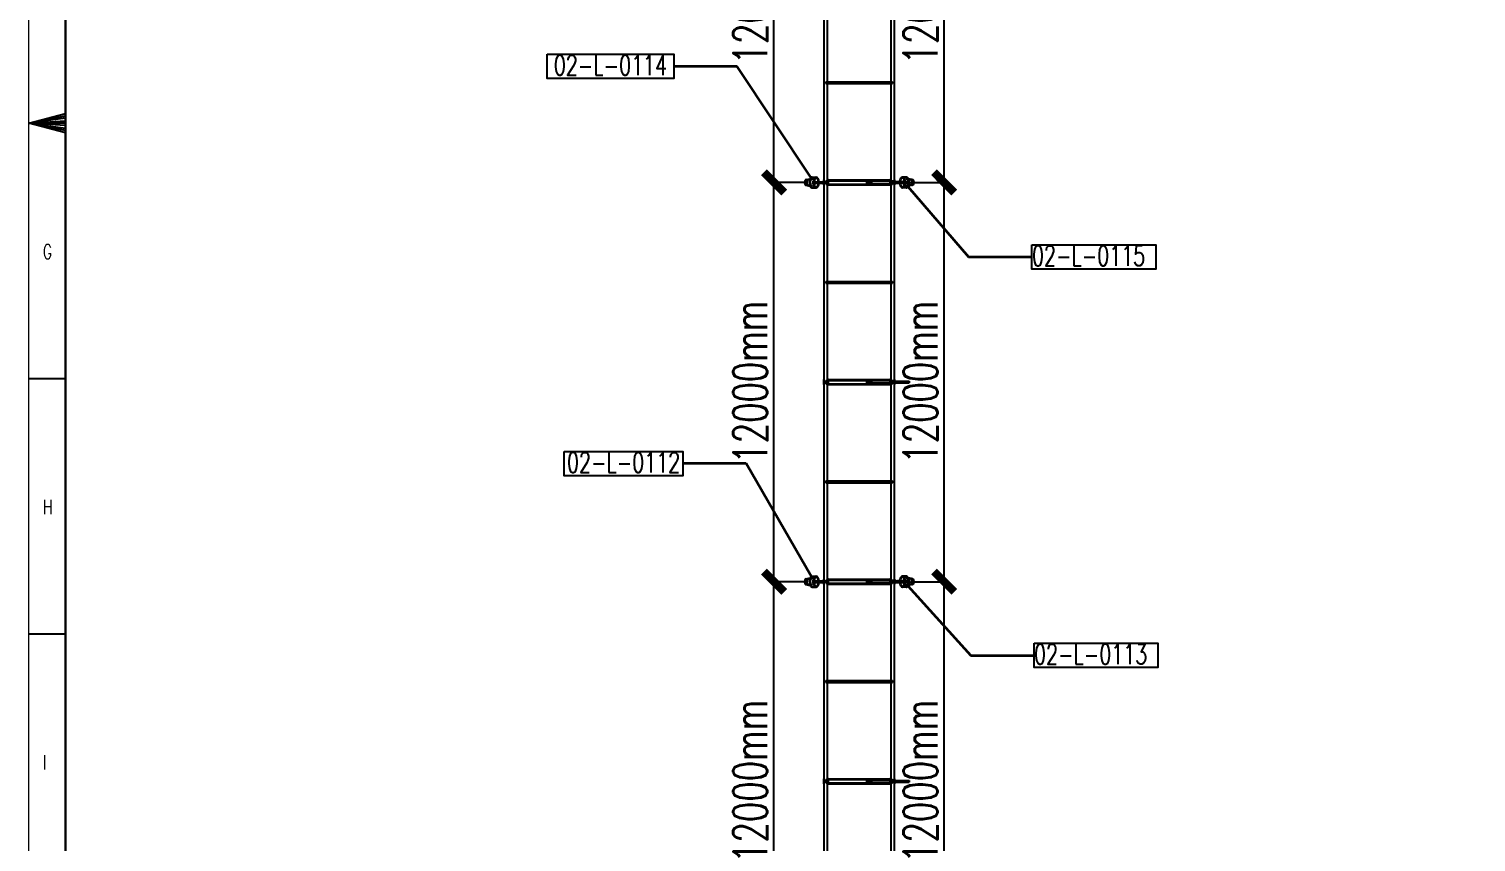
# Model space of a CAD drawing. Header units: inches. Extents: x 295136 to 296247, y 2627183 to 2627409.
# Drawn here: x 295538.9 to 295645.4, y 2627243.3 to 2627303.1 of the extents above; entities that cross this region are included whole.
import ezdxf

# ---------------------------------------------------------------- set-up
doc = ezdxf.new("R2010")
doc.units = ezdxf.units.IN
doc.header["$MEASUREMENT"] = 0
doc.linetypes.add('PIPE RACK LIGHTING-EMBED 2_DWG$0$HIDDEN2', pattern=[0.1875, 0.125, -0.0625])
for name, color, linetype in [('_Auto', 7, 'Continuous'), ('PIPE RACK LIGHTING-EMBED 2_DWG$0$DwgTemplate', 7, 'Continuous'), ('电气-接地设计-接地线', 3, '接地线')]:
    doc.layers.add(name, color=color, linetype=linetype)
doc.styles.add('EESLTYPE', font='TXT.shx')
doc.styles.add('HZTXT', font='txt_qlt.shx', dxfattribs={"width": 0.7, "bigfont": 'hztxt.shx'})
doc.styles.add('TEG BORDER', font='txt_qlt.shx', dxfattribs={"width": 0.7, "bigfont": 'hztxt.shx'})
doc.linetypes.add('接地线', pattern='A,500,["/",EESLTYPE,S=200,R=0,X=0,Y=-100],-200,60,-200', length=960)
doc.dimstyles.new('ANSI_L', dxfattribs={"dimtxt": 0.18, "dimasz": 0.18, "dimexe": 0.18, "dimexo": 0.0625, "dimgap": 0.09, "dimtad": 0, "dimtih": 1, "dimtoh": 1, "dimdec": 4, "dimzin": 0, "dimdsep": 46, "dimtxsty": 'Standard', "dimcen": 0.09, "dimadec": 0, "dimazin": 0, "dimtfac": 1, "dimtdec": 4, "dimtofl": 0, "dimtmove": 0, "dimatfit": 3, "dimfxl": 1, "dimtolj": 1, "dimtzin": 0, "dimarcsym": 0})
doc.dimstyles.new('标注 1：200', dxfattribs={"dimtxt": 3, "dimasz": 1.5, "dimexe": 0.15, "dimexo": 0.1, "dimgap": 0.5, "dimtad": 1, "dimdec": 0, "dimlfac": 408.37162, "dimdsep": 46, "dimtxsty": 'HZTXT', "dimblk": 'ARCHTICK', "dimcen": 0, "dimclrd": 4, "dimclre": 4, "dimclrt": 2, "dimazin": 2, "dimtfac": 1, "dimtdec": 0, "dimtmove": 2, "dimatfit": 3, "dimfxl": 250, "dimtolj": 1, "dimtzin": 0, "dimarcsym": 0})

# ---------------------------------------------------------------- blocks, each defined once
blk = doc.blocks.new('240 BORDER A2')
at = {"linetype": 'Continuous'}
blk.add_line((5, 415), (5, 5), dxfattribs=at)
for p, q in [((5, 210), (0, 210)), ((1.25, 210), (3.75, 210)), ((0, 175), (5, 175)), ((0, 140), (5, 140))]:
    blk.add_line(p, q)
at = {"color": 5, "lineweight": 15}
blk.add_lwpolyline([(0, 420), (594, 420), (594, 0), (0, 0)], close=True, dxfattribs=at)
blk.add_lwpolyline([(5, 415), (589, 415), (589, 5), (5, 5)], close=True)
blk.add_lwpolyline([(0, 210), (5, 211.34), (5, 208.66), (0, 210), (5, 211), (5, 210.67), (0, 210), (5, 210.33), (5, 209.67), (0, 210), (5, 209.33), (5, 209), (0, 210)])
at = {"char_height": 2, "width": 2, "attachment_point": 1, "style": 'TEG BORDER'}
for s, insert in [('G', (1.91, 193.39)), ('H', (1.91, 158.39)), ('I', (1.91, 123.39))]:
    blk.add_mtext(s, dxfattribs=dict(at, insert=insert))
blk = doc.blocks.new('_ArchTick')
at = {"color": 0, "linetype": 'ByBlock', "lineweight": -3, "const_width": 0.4}
blk.add_lwpolyline([(-0.5, -0.5), (0.5, 0.5)], dxfattribs=at)
blk = doc.blocks.new('*D32')
at = {"layer": 'Defpoints', "color": 0, "ltscale": 10, "transparency": 16777216}
for p in [(295593.72, 2627262.46), (295595.89, 2627262.46), (295595.94, 2627233.08)]:
    blk.add_point(p, dxfattribs=at)
at = {"layer": '电气-接地设计-接地线', "color": 4, "lineweight": -2, "ltscale": 10, "transparency": 16777216}
for p, q in [((295595.79, 2627262.46), (295593.57, 2627262.46)), ((295593.72, 2627233.08), (295593.72, 2627262.46)), ((295595.84, 2627233.08), (295593.57, 2627233.08))]:
    blk.add_line(p, q, dxfattribs=at)
at = {"layer": '电气-接地设计-接地线', "color": 4, "lineweight": -2, "ltscale": 10, "transparency": 16777216, "xscale": 1.5, "yscale": 1.5, "zscale": 1.5}
for p, rotation in [((295593.72, 2627262.46), 90), ((295593.72, 2627233.08), 270)]:
    blk.add_blockref('_ArchTick', p, dxfattribs=dict(at, rotation=rotation))
at = {"layer": '电气-接地设计-接地线', "color": 7, "ltscale": 10, "transparency": 16777216, "insert": (295591.97, 2627247.77), "char_height": 2.5, "attachment_point": 5, "rotation": 90, "style": 'HZTXT'}
blk.add_mtext('\\A1;12000mm', dxfattribs=at)
blk = doc.blocks.new('*D36')
at = {"layer": 'Defpoints', "color": 0, "ltscale": 10, "transparency": 16777216}
for p in [(295593.72, 2627291.85), (295595.99, 2627291.85), (295595.99, 2627262.46)]:
    blk.add_point(p, dxfattribs=at)
at = {"layer": '电气-接地设计-接地线', "color": 4, "lineweight": -2, "ltscale": 10, "transparency": 16777216}
for p, q in [((295595.89, 2627291.85), (295593.57, 2627291.85)), ((295593.72, 2627262.46), (295593.72, 2627291.85)), ((295595.89, 2627262.46), (295593.57, 2627262.46))]:
    blk.add_line(p, q, dxfattribs=at)
at = {"layer": '电气-接地设计-接地线', "color": 4, "lineweight": -2, "ltscale": 10, "transparency": 16777216, "xscale": 1.5, "yscale": 1.5, "zscale": 1.5}
for p, rotation in [((295593.72, 2627291.85), 90), ((295593.72, 2627262.46), 270)]:
    blk.add_blockref('_ArchTick', p, dxfattribs=dict(at, rotation=rotation))
at = {"layer": '电气-接地设计-接地线', "color": 7, "ltscale": 10, "transparency": 16777216, "insert": (295591.97, 2627277.15), "char_height": 2.5, "attachment_point": 5, "rotation": 90, "style": 'HZTXT'}
blk.add_mtext('\\A1;12000mm', dxfattribs=at)
blk = doc.blocks.new('*D37')
at = {"layer": 'Defpoints', "color": 0, "ltscale": 10, "transparency": 16777216}
for p in [(295593.72, 2627321.23), (295595.98, 2627321.23), (295595.99, 2627291.85)]:
    blk.add_point(p, dxfattribs=at)
at = {"layer": '电气-接地设计-接地线', "color": 4, "lineweight": -2, "ltscale": 10, "transparency": 16777216}
for p, q in [((295595.88, 2627321.23), (295593.57, 2627321.23)), ((295593.72, 2627291.85), (295593.72, 2627321.23)), ((295595.89, 2627291.85), (295593.57, 2627291.85))]:
    blk.add_line(p, q, dxfattribs=at)
at = {"layer": '电气-接地设计-接地线', "color": 4, "lineweight": -2, "ltscale": 10, "transparency": 16777216, "xscale": 1.5, "yscale": 1.5, "zscale": 1.5}
for p, rotation in [((295593.72, 2627321.23), 90), ((295593.72, 2627291.85), 270)]:
    blk.add_blockref('_ArchTick', p, dxfattribs=dict(at, rotation=rotation))
at = {"layer": '电气-接地设计-接地线', "color": 7, "ltscale": 10, "transparency": 16777216, "insert": (295591.97, 2627306.54), "char_height": 2.5, "attachment_point": 5, "rotation": 90, "style": 'HZTXT'}
blk.add_mtext('\\A1;12000mm', dxfattribs=at)
blk = doc.blocks.new('*D34')
at = {"layer": 'Defpoints', "color": 0, "ltscale": 10, "transparency": 16777216}
for p in [(295603.92, 2627262.46), (295606.25, 2627262.46), (295602.36, 2627233.08)]:
    blk.add_point(p, dxfattribs=at)
at = {"layer": '电气-接地设计-接地线', "color": 4, "lineweight": -2, "ltscale": 10, "transparency": 16777216}
for p, q in [((295604.02, 2627262.46), (295606.4, 2627262.46)), ((295606.25, 2627233.08), (295606.25, 2627262.46)), ((295602.46, 2627233.08), (295606.4, 2627233.08))]:
    blk.add_line(p, q, dxfattribs=at)
at = {"layer": '电气-接地设计-接地线', "color": 4, "lineweight": -2, "ltscale": 10, "transparency": 16777216, "xscale": 1.5, "yscale": 1.5, "zscale": 1.5}
for p, rotation in [((295606.25, 2627262.46), 90), ((295606.25, 2627233.08), 270)]:
    blk.add_blockref('_ArchTick', p, dxfattribs=dict(at, rotation=rotation))
at = {"layer": '电气-接地设计-接地线', "color": 7, "ltscale": 10, "transparency": 16777216, "insert": (295604.5, 2627247.77), "char_height": 2.5, "attachment_point": 5, "rotation": 90, "style": 'HZTXT'}
blk.add_mtext('\\A1;12000mm', dxfattribs=at)
blk = doc.blocks.new('*D39')
at = {"layer": 'Defpoints', "color": 0, "ltscale": 10, "transparency": 16777216}
for p in [(295604.01, 2627291.85), (295606.25, 2627291.85), (295604.24, 2627262.46)]:
    blk.add_point(p, dxfattribs=at)
at = {"layer": '电气-接地设计-接地线', "color": 4, "lineweight": -2, "ltscale": 10, "transparency": 16777216}
for p, q in [((295604.11, 2627291.85), (295606.4, 2627291.85)), ((295606.25, 2627262.46), (295606.25, 2627291.85)), ((295604.34, 2627262.46), (295606.4, 2627262.46))]:
    blk.add_line(p, q, dxfattribs=at)
at = {"layer": '电气-接地设计-接地线', "color": 4, "lineweight": -2, "ltscale": 10, "transparency": 16777216, "xscale": 1.5, "yscale": 1.5, "zscale": 1.5}
for p, rotation in [((295606.25, 2627291.85), 90), ((295606.25, 2627262.46), 270)]:
    blk.add_blockref('_ArchTick', p, dxfattribs=dict(at, rotation=rotation))
at = {"layer": '电气-接地设计-接地线', "color": 7, "ltscale": 10, "transparency": 16777216, "insert": (295604.5, 2627277.15), "char_height": 2.5, "attachment_point": 5, "rotation": 90, "style": 'HZTXT'}
blk.add_mtext('\\A1;12000mm', dxfattribs=at)
blk = doc.blocks.new('*D40')
at = {"layer": 'Defpoints', "color": 0, "ltscale": 10, "transparency": 16777216}
for p in [(295604.01, 2627321.23), (295606.25, 2627321.23), (295604.01, 2627291.85)]:
    blk.add_point(p, dxfattribs=at)
at = {"layer": '电气-接地设计-接地线', "color": 4, "lineweight": -2, "ltscale": 10, "transparency": 16777216}
for p, q in [((295604.11, 2627321.23), (295606.4, 2627321.23)), ((295606.25, 2627291.85), (295606.25, 2627321.23)), ((295604.11, 2627291.85), (295606.4, 2627291.85))]:
    blk.add_line(p, q, dxfattribs=at)
at = {"layer": '电气-接地设计-接地线', "color": 4, "lineweight": -2, "ltscale": 10, "transparency": 16777216, "xscale": 1.5, "yscale": 1.5, "zscale": 1.5}
for p, rotation in [((295606.25, 2627321.23), 90), ((295606.25, 2627291.85), 270)]:
    blk.add_blockref('_ArchTick', p, dxfattribs=dict(at, rotation=rotation))
at = {"layer": '电气-接地设计-接地线', "color": 7, "ltscale": 10, "transparency": 16777216, "insert": (295604.5, 2627306.54), "char_height": 2.5, "attachment_point": 5, "rotation": 90, "style": 'HZTXT'}
blk.add_mtext('\\A1;12000mm', dxfattribs=at)

msp = doc.modelspace()

# ---------------------------------------------------------------- linework, layer by layer
at = {"layer": '_Auto', "color": 7, "linetype": 'Continuous', "lineweight": 25}
for points in [[(295577.0104, 2627301.2798), (295586.3349, 2627301.2798), (295586.3349, 2627299.4881), (295577.0104, 2627299.4881)], [(295612.7183, 2627287.2631), (295621.8253, 2627287.2631), (295621.8253, 2627285.4714), (295612.7183, 2627285.4714)], [(295578.2724, 2627272.0494), (295586.9999, 2627272.0494), (295586.9999, 2627270.2577), (295578.2724, 2627270.2577)], [(295612.8717, 2627257.9304), (295621.9931, 2627257.9304), (295621.9931, 2627256.1388), (295612.8717, 2627256.1388)]]:
    msp.add_lwpolyline(points, close=True, dxfattribs=at)
at = {"layer": 'PIPE RACK LIGHTING-EMBED 2_DWG$0$DwgTemplate', "color": 9, "linetype": 'Continuous', "lineweight": 25}
for p, q in [((295597.4224, 2627218.3879), (295597.4224, 2627365.4934)), ((295597.6673, 2627218.3879), (295597.6673, 2627365.4934)), ((295602.3197, 2627306.4476), (295602.3197, 2627291.9393)), ((295602.5646, 2627306.4476), (295602.5646, 2627291.9393)), ((295597.5448, 2627299.2584), (295602.4421, 2627299.2584)), ((295597.5448, 2627299.1286), (295597.5448, 2627299.2584)), ((295597.5448, 2627299.1286), (295602.4421, 2627299.1286)), ((295602.4421, 2627299.2584), (295602.4421, 2627299.1286)), ((295597.3612, 2627292.0312), (295597.3612, 2627291.6639)), ((295597.3857, 2627292.0312), (295597.3612, 2627292.0312)), ((295597.3857, 2627291.8561), (295597.3857, 2627292.0312)), ((295597.6673, 2627292.0312), (295597.704, 2627292.0312)), ((295597.7285, 2627292.0312), (295597.704, 2627292.0312)), ((295597.704, 2627292.0312), (295597.704, 2627291.8561)), ((295597.7285, 2627292.0312), (295602.2585, 2627292.0312)), ((295597.7285, 2627291.6639), (295597.7285, 2627292.0312)), ((295602.2585, 2627292.0312), (295602.2585, 2627291.6639)), ((295602.283, 2627292.0312), (295602.2585, 2627292.0312)), ((295602.283, 2627292.0312), (295602.3197, 2627292.0312)), ((295602.283, 2627291.8561), (295602.283, 2627292.0312)), ((295602.6013, 2627292.0312), (295602.6013, 2627291.8561)), ((295602.6258, 2627292.0312), (295602.6013, 2627292.0312)), ((295602.6258, 2627291.6639), (295602.6258, 2627292.0312)), ((295597.3612, 2627291.6639), (295597.3857, 2627291.6639)), ((295597.704, 2627291.8561), (295597.3857, 2627291.8561)), ((295597.3857, 2627291.6639), (295597.3857, 2627291.8389)), ((295597.3857, 2627291.8389), (295597.704, 2627291.8389)), ((295597.5448, 2627291.7251), (295597.5448, 2627291.9699)), ((295597.5448, 2627291.9699), (295602.2585, 2627291.9699)), ((295597.5448, 2627291.7251), (295602.2585, 2627291.7251)), ((295597.6673, 2627291.6639), (295597.704, 2627291.6639)), ((295597.704, 2627291.8389), (295597.704, 2627291.6639)), ((295597.704, 2627291.6639), (295597.7285, 2627291.6639)), ((295597.7285, 2627291.6639), (295602.2585, 2627291.6639)), ((295602.5646, 2627291.9393), (295600.5444, 2627291.9393)), ((295600.5444, 2627291.7557), (295600.5444, 2627291.9393)), ((295600.5616, 2627291.9393), (295600.5444, 2627291.9393)), ((295600.5444, 2627291.9393), (295600.5444, 2627291.7557)), ((295602.5646, 2627291.7557), (295600.5444, 2627291.7557)), ((295600.5444, 2627291.7557), (295600.5616, 2627291.7557)), ((295600.5616, 2627291.8536), (295600.5616, 2627291.9393)), ((295600.8946, 2627291.8536), (295600.5616, 2627291.8536)), ((295600.5616, 2627291.8414), (295600.8946, 2627291.8414)), ((295600.5616, 2627291.7557), (295600.5616, 2627291.8414)), ((295600.8946, 2627291.9393), (295600.8946, 2627291.8536)), ((295600.9117, 2627291.9393), (295600.8946, 2627291.9393)), ((295600.8946, 2627291.8414), (295600.8946, 2627291.7557)), ((295600.8946, 2627291.7557), (295600.9117, 2627291.7557)), ((295600.9117, 2627291.7557), (295600.9117, 2627291.9393)), ((295602.2585, 2627291.6639), (295602.283, 2627291.6639)), ((295602.283, 2627291.9699), (295602.4421, 2627291.9699)), ((295602.6013, 2627291.8561), (295602.283, 2627291.8561)), ((295602.283, 2627291.6639), (295602.283, 2627291.8389)), ((295602.283, 2627291.8389), (295602.6013, 2627291.8389)), ((295602.283, 2627291.7251), (295602.4421, 2627291.7251)), ((295602.283, 2627291.6639), (295602.3197, 2627291.6639)), ((295602.3197, 2627291.7557), (295602.3197, 2627277.2474)), ((295602.4421, 2627291.9699), (295602.4421, 2627291.9393)), ((295602.4421, 2627291.7557), (295602.4421, 2627291.7251)), ((295602.5646, 2627291.9393), (295602.5646, 2627291.7557)), ((295602.5646, 2627291.9124), (295602.6013, 2627291.9124)), ((295602.5646, 2627291.7826), (295602.6013, 2627291.7826)), ((295602.5646, 2627291.7557), (295602.5646, 2627277.2474)), ((295602.6013, 2627291.8389), (295602.6013, 2627291.6639)), ((295602.6013, 2627291.6639), (295602.6258, 2627291.6639)), ((295602.6258, 2627291.9124), (295603.6665, 2627291.9124)), ((295602.6258, 2627291.7826), (295603.6665, 2627291.7826)), ((295603.6665, 2627291.9124), (295603.6665, 2627291.7826)), ((295597.5448, 2627284.4367), (295597.5448, 2627284.5664)), ((295597.5448, 2627284.5664), (295602.4421, 2627284.5664)), ((295602.4421, 2627284.5664), (295602.4421, 2627284.4367)), ((295597.5448, 2627284.4367), (295602.4421, 2627284.4367)), ((295597.3612, 2627277.3393), (295597.3612, 2627276.972)), ((295597.3857, 2627277.3393), (295597.3612, 2627277.3393)), ((295597.3857, 2627277.1642), (295597.3857, 2627277.3393)), ((295597.704, 2627277.1642), (295597.3857, 2627277.1642)), ((295597.3857, 2627276.972), (295597.3857, 2627277.147)), ((295597.3857, 2627277.147), (295597.704, 2627277.147)), ((295597.5448, 2627277.278), (295602.2585, 2627277.278)), ((295597.5448, 2627277.0332), (295597.5448, 2627277.278)), ((295597.6673, 2627277.3393), (295597.704, 2627277.3393)), ((295597.704, 2627277.3393), (295597.704, 2627277.1642)), ((295597.7285, 2627277.3393), (295597.704, 2627277.3393)), ((295597.704, 2627277.147), (295597.704, 2627276.972)), ((295597.7285, 2627276.972), (295597.7285, 2627277.3393)), ((295597.7285, 2627277.3393), (295602.2585, 2627277.3393)), ((295600.5444, 2627277.0638), (295600.5444, 2627277.2474)), ((295602.5646, 2627277.2474), (295600.5444, 2627277.2474)), ((295600.5616, 2627277.2474), (295600.5444, 2627277.2474)), ((295600.5444, 2627277.2474), (295600.5444, 2627277.0638)), ((295602.5646, 2627277.0638), (295600.5444, 2627277.0638)), ((295600.5444, 2627277.0638), (295600.5616, 2627277.0638)), ((295600.5616, 2627277.1617), (295600.5616, 2627277.2474)), ((295600.8946, 2627277.1617), (295600.5616, 2627277.1617)), ((295600.5616, 2627277.0638), (295600.5616, 2627277.1495)), ((295600.5616, 2627277.1495), (295600.8946, 2627277.1495)), ((295600.8946, 2627277.2474), (295600.8946, 2627277.1617)), ((295600.9117, 2627277.2474), (295600.8946, 2627277.2474)), ((295600.8946, 2627277.1495), (295600.8946, 2627277.0638)), ((295600.8946, 2627277.0638), (295600.9117, 2627277.0638)), ((295600.9117, 2627277.0638), (295600.9117, 2627277.2474)), ((295602.283, 2627277.3393), (295602.2585, 2627277.3393)), ((295602.2585, 2627277.3393), (295602.2585, 2627276.972)), ((295602.283, 2627277.1642), (295602.283, 2627277.3393)), ((295602.283, 2627277.3393), (295602.3197, 2627277.3393)), ((295602.283, 2627277.278), (295602.4421, 2627277.278)), ((295602.6013, 2627277.1642), (295602.283, 2627277.1642)), ((295602.283, 2627276.972), (295602.283, 2627277.147)), ((295602.283, 2627277.147), (295602.6013, 2627277.147)), ((295602.3197, 2627277.0638), (295602.3197, 2627262.5555)), ((295602.4421, 2627277.278), (295602.4421, 2627277.2474)), ((295602.4421, 2627277.0638), (295602.4421, 2627277.0332)), ((295602.5646, 2627277.2474), (295602.5646, 2627277.0638)), ((295602.5646, 2627277.2205), (295602.6013, 2627277.2205)), ((295602.5646, 2627277.0907), (295602.6013, 2627277.0907)), ((295602.5646, 2627277.0638), (295602.5646, 2627262.5555)), ((295602.6013, 2627277.3393), (295602.6013, 2627277.1642)), ((295602.6258, 2627277.3393), (295602.6013, 2627277.3393)), ((295602.6013, 2627277.147), (295602.6013, 2627276.972)), ((295602.6258, 2627276.972), (295602.6258, 2627277.3393)), ((295602.6258, 2627277.2205), (295603.6665, 2627277.2205)), ((295602.6258, 2627277.0907), (295603.6665, 2627277.0907)), ((295603.6665, 2627277.2205), (295603.6665, 2627277.0907)), ((295597.3612, 2627276.972), (295597.3857, 2627276.972)), ((295597.5448, 2627277.0332), (295602.2585, 2627277.0332)), ((295597.6673, 2627276.972), (295597.704, 2627276.972)), ((295597.704, 2627276.972), (295597.7285, 2627276.972)), ((295597.7285, 2627276.972), (295602.2585, 2627276.972)), ((295602.2585, 2627276.972), (295602.283, 2627276.972)), ((295602.283, 2627277.0332), (295602.4421, 2627277.0332)), ((295602.283, 2627276.972), (295602.3197, 2627276.972)), ((295602.6013, 2627276.972), (295602.6258, 2627276.972)), ((295597.5448, 2627269.7448), (295597.5448, 2627269.8745)), ((295597.5448, 2627269.8745), (295602.4421, 2627269.8745)), ((295597.5448, 2627269.7448), (295602.4421, 2627269.7448)), ((295602.4421, 2627269.8745), (295602.4421, 2627269.7448)), ((295597.3612, 2627262.6473), (295597.3612, 2627262.28)), ((295597.3857, 2627262.6473), (295597.3612, 2627262.6473)), ((295597.3612, 2627262.28), (295597.3857, 2627262.28)), ((295597.3857, 2627262.4723), (295597.3857, 2627262.6473)), ((295597.704, 2627262.4723), (295597.3857, 2627262.4723)), ((295597.3857, 2627262.28), (295597.3857, 2627262.4551)), ((295597.3857, 2627262.4551), (295597.704, 2627262.4551)), ((295597.5448, 2627262.3413), (295597.5448, 2627262.5861)), ((295597.5448, 2627262.5861), (295602.2585, 2627262.5861)), ((295597.5448, 2627262.3413), (295602.2585, 2627262.3413)), ((295597.6673, 2627262.6473), (295597.704, 2627262.6473)), ((295597.6673, 2627262.28), (295597.704, 2627262.28)), ((295597.7285, 2627262.6473), (295597.704, 2627262.6473)), ((295597.704, 2627262.6473), (295597.704, 2627262.4723)), ((295597.704, 2627262.4551), (295597.704, 2627262.28)), ((295597.704, 2627262.28), (295597.7285, 2627262.28)), ((295597.7285, 2627262.28), (295597.7285, 2627262.6473)), ((295597.7285, 2627262.6473), (295602.2585, 2627262.6473)), ((295597.7285, 2627262.28), (295602.2585, 2627262.28)), ((295600.5444, 2627262.5555), (295600.5444, 2627262.3719)), ((295600.5616, 2627262.5555), (295600.5444, 2627262.5555)), ((295600.5444, 2627262.3719), (295600.5444, 2627262.5555)), ((295602.5646, 2627262.5555), (295600.5444, 2627262.5555)), ((295600.5444, 2627262.3719), (295600.5616, 2627262.3719)), ((295602.5646, 2627262.3719), (295600.5444, 2627262.3719)), ((295600.5616, 2627262.4698), (295600.5616, 2627262.5555)), ((295600.8946, 2627262.4698), (295600.5616, 2627262.4698)), ((295600.5616, 2627262.4576), (295600.8946, 2627262.4576)), ((295600.5616, 2627262.3719), (295600.5616, 2627262.4576)), ((295600.8946, 2627262.5555), (295600.8946, 2627262.4698)), ((295600.9117, 2627262.5555), (295600.8946, 2627262.5555)), ((295600.8946, 2627262.4576), (295600.8946, 2627262.3719)), ((295600.8946, 2627262.3719), (295600.9117, 2627262.3719)), ((295600.9117, 2627262.3719), (295600.9117, 2627262.5555)), ((295602.2585, 2627262.6473), (295602.2585, 2627262.28)), ((295602.283, 2627262.6473), (295602.2585, 2627262.6473)), ((295602.2585, 2627262.28), (295602.283, 2627262.28)), ((295602.283, 2627262.6473), (295602.3197, 2627262.6473)), ((295602.283, 2627262.4723), (295602.283, 2627262.6473)), ((295602.283, 2627262.5861), (295602.4421, 2627262.5861)), ((295602.6013, 2627262.4723), (295602.283, 2627262.4723)), ((295602.283, 2627262.28), (295602.283, 2627262.4551)), ((295602.283, 2627262.4551), (295602.6013, 2627262.4551)), ((295602.283, 2627262.3413), (295602.4421, 2627262.3413)), ((295602.283, 2627262.28), (295602.3197, 2627262.28)), ((295602.3197, 2627262.3719), (295602.3197, 2627247.8636)), ((295602.4421, 2627262.5861), (295602.4421, 2627262.5555)), ((295602.4421, 2627262.3719), (295602.4421, 2627262.3413)), ((295602.5646, 2627262.5555), (295602.5646, 2627262.3719)), ((295602.5646, 2627262.5286), (295602.6013, 2627262.5286)), ((295602.5646, 2627262.3988), (295602.6013, 2627262.3988)), ((295602.5646, 2627262.3719), (295602.5646, 2627247.8636)), ((295602.6013, 2627262.6473), (295602.6013, 2627262.4723)), ((295602.6258, 2627262.6473), (295602.6013, 2627262.6473)), ((295602.6013, 2627262.4551), (295602.6013, 2627262.28)), ((295602.6013, 2627262.28), (295602.6258, 2627262.28)), ((295602.6258, 2627262.28), (295602.6258, 2627262.6473)), ((295602.6258, 2627262.5286), (295603.6665, 2627262.5286)), ((295602.6258, 2627262.3988), (295603.6665, 2627262.3988)), ((295603.6665, 2627262.5286), (295603.6665, 2627262.3988)), ((295597.5448, 2627255.1826), (295602.4421, 2627255.1826)), ((295597.5448, 2627255.0528), (295597.5448, 2627255.1826)), ((295597.5448, 2627255.0528), (295602.4421, 2627255.0528)), ((295602.4421, 2627255.1826), (295602.4421, 2627255.0528)), ((295597.3612, 2627247.9554), (295597.3612, 2627247.5881)), ((295597.3857, 2627247.9554), (295597.3612, 2627247.9554)), ((295597.3612, 2627247.5881), (295597.3857, 2627247.5881)), ((295597.3857, 2627247.7803), (295597.3857, 2627247.9554)), ((295597.704, 2627247.7803), (295597.3857, 2627247.7803)), ((295597.3857, 2627247.7632), (295597.704, 2627247.7632)), ((295597.3857, 2627247.5881), (295597.3857, 2627247.7632)), ((295597.5448, 2627247.8942), (295602.2585, 2627247.8942)), ((295597.5448, 2627247.6493), (295597.5448, 2627247.8942)), ((295597.5448, 2627247.6493), (295602.2585, 2627247.6493)), ((295597.6673, 2627247.9554), (295597.704, 2627247.9554)), ((295597.6673, 2627247.5881), (295597.704, 2627247.5881)), ((295597.7285, 2627247.9554), (295597.704, 2627247.9554)), ((295597.704, 2627247.9554), (295597.704, 2627247.7803)), ((295597.704, 2627247.7632), (295597.704, 2627247.5881)), ((295597.704, 2627247.5881), (295597.7285, 2627247.5881)), ((295597.7285, 2627247.5881), (295597.7285, 2627247.9554)), ((295597.7285, 2627247.9554), (295602.2585, 2627247.9554)), ((295597.7285, 2627247.5881), (295602.2585, 2627247.5881)), ((295600.5444, 2627247.6799), (295600.5444, 2627247.8636)), ((295602.5646, 2627247.8636), (295600.5444, 2627247.8636)), ((295600.5616, 2627247.8636), (295600.5444, 2627247.8636)), ((295600.5444, 2627247.8636), (295600.5444, 2627247.6799)), ((295602.5646, 2627247.6799), (295600.5444, 2627247.6799)), ((295600.5444, 2627247.6799), (295600.5616, 2627247.6799)), ((295600.5616, 2627247.7779), (295600.5616, 2627247.8636)), ((295600.8946, 2627247.7779), (295600.5616, 2627247.7779)), ((295600.5616, 2627247.7656), (295600.8946, 2627247.7656)), ((295600.5616, 2627247.6799), (295600.5616, 2627247.7656)), ((295600.9117, 2627247.8636), (295600.8946, 2627247.8636)), ((295600.8946, 2627247.8636), (295600.8946, 2627247.7779)), ((295600.8946, 2627247.7656), (295600.8946, 2627247.6799)), ((295600.8946, 2627247.6799), (295600.9117, 2627247.6799)), ((295600.9117, 2627247.6799), (295600.9117, 2627247.8636)), ((295602.2585, 2627247.9554), (295602.2585, 2627247.5881)), ((295602.283, 2627247.9554), (295602.2585, 2627247.9554)), ((295602.2585, 2627247.5881), (295602.283, 2627247.5881)), ((295602.283, 2627247.9554), (295602.3197, 2627247.9554)), ((295602.283, 2627247.7803), (295602.283, 2627247.9554)), ((295602.283, 2627247.8942), (295602.4421, 2627247.8942)), ((295602.6013, 2627247.7803), (295602.283, 2627247.7803)), ((295602.283, 2627247.7632), (295602.6013, 2627247.7632)), ((295602.283, 2627247.5881), (295602.283, 2627247.7632)), ((295602.283, 2627247.6493), (295602.4421, 2627247.6493)), ((295602.283, 2627247.5881), (295602.3197, 2627247.5881)), ((295602.3197, 2627247.6799), (295602.3197, 2627233.1717)), ((295602.4421, 2627247.8942), (295602.4421, 2627247.8636)), ((295602.4421, 2627247.6799), (295602.4421, 2627247.6493)), ((295602.5646, 2627247.8636), (295602.5646, 2627247.6799)), ((295602.5646, 2627247.8367), (295602.6013, 2627247.8367)), ((295602.5646, 2627247.7069), (295602.6013, 2627247.7069)), ((295602.5646, 2627247.6799), (295602.5646, 2627233.1717)), ((295602.6258, 2627247.9554), (295602.6013, 2627247.9554)), ((295602.6013, 2627247.9554), (295602.6013, 2627247.7803)), ((295602.6013, 2627247.7632), (295602.6013, 2627247.5881)), ((295602.6013, 2627247.5881), (295602.6258, 2627247.5881)), ((295602.6258, 2627247.5881), (295602.6258, 2627247.9554)), ((295602.6258, 2627247.8367), (295603.6665, 2627247.8367)), ((295602.6258, 2627247.7069), (295603.6665, 2627247.7069)), ((295603.6665, 2627247.8367), (295603.6665, 2627247.7069))]:
    msp.add_line(p, q, dxfattribs=at)
at = {"layer": 'PIPE RACK LIGHTING-EMBED 2_DWG$0$DwgTemplate', "color": 1, "linetype": 'Continuous', "lineweight": 35}
for p, q in [((295596.0716, 2627292.0322), (295596.3965, 2627292.0996)), ((295596.5337, 2627292.2198), (295596.8245, 2627292.2198)), ((295603.465, 2627292.2198), (295603.1741, 2627292.2198)), ((295603.9271, 2627292.0322), (295603.6022, 2627292.0996)), ((295596.0716, 2627291.661), (295596.3965, 2627291.5937)), ((295596.5337, 2627291.4734), (295596.8245, 2627291.4734)), ((295596.8245, 2627291.8777), (295597.3612, 2627291.8777)), ((295596.8245, 2627291.8155), (295597.3612, 2627291.8155)), ((295603.465, 2627291.4734), (295603.1741, 2627291.4734)), ((295603.9271, 2627291.661), (295603.6022, 2627291.5937)), ((295596.0716, 2627262.6484), (295596.3965, 2627262.7157)), ((295596.0716, 2627262.2772), (295596.3965, 2627262.2098)), ((295596.5337, 2627262.836), (295596.8245, 2627262.836)), ((295596.8245, 2627262.4939), (295597.3612, 2627262.4939)), ((295596.8245, 2627262.4317), (295597.3612, 2627262.4317)), ((295603.465, 2627262.836), (295603.1741, 2627262.836)), ((295603.9271, 2627262.6484), (295603.6022, 2627262.7157)), ((295603.9271, 2627262.2772), (295603.6022, 2627262.2098)), ((295596.5337, 2627262.0896), (295596.8245, 2627262.0896)), ((295603.465, 2627262.0896), (295603.1741, 2627262.0896))]:
    msp.add_line(p, q, dxfattribs=at)
at = {"layer": 'PIPE RACK LIGHTING-EMBED 2_DWG$0$DwgTemplate', "color": 1, "linetype": 'PIPE RACK LIGHTING-EMBED 2_DWG$0$HIDDEN2', "lineweight": 35}
for p, q in [((295596.3965, 2627292.0996), (295596.5192, 2627292.125)), ((295603.6022, 2627292.0996), (295603.4794, 2627292.125)), ((295596.0812, 2627291.8777), (295596.8245, 2627291.8777)), ((295596.0812, 2627291.8155), (295596.8245, 2627291.8155)), ((295596.3965, 2627291.5937), (295596.5192, 2627291.5682)), ((295597.3612, 2627291.8777), (295597.3739, 2627291.8777)), ((295597.3612, 2627291.8155), (295597.3739, 2627291.8155)), ((295603.1741, 2627291.8777), (295602.6247, 2627291.8777)), ((295603.1741, 2627291.8155), (295602.6247, 2627291.8155)), ((295603.9174, 2627291.8777), (295603.1741, 2627291.8777)), ((295603.9174, 2627291.8155), (295603.1741, 2627291.8155)), ((295603.6022, 2627291.5937), (295603.4794, 2627291.5682)), ((295596.0812, 2627262.4939), (295596.8245, 2627262.4939)), ((295596.0812, 2627262.4317), (295596.8245, 2627262.4317)), ((295596.3965, 2627262.7157), (295596.5192, 2627262.7412)), ((295596.3965, 2627262.2098), (295596.5192, 2627262.1844)), ((295597.3612, 2627262.4939), (295597.3739, 2627262.4939)), ((295597.3612, 2627262.4317), (295597.3739, 2627262.4317)), ((295603.1741, 2627262.4939), (295602.6247, 2627262.4939)), ((295603.1741, 2627262.4317), (295602.6247, 2627262.4317)), ((295603.9174, 2627262.4939), (295603.1741, 2627262.4939)), ((295603.9174, 2627262.4317), (295603.1741, 2627262.4317)), ((295603.6022, 2627262.7157), (295603.4794, 2627262.7412)), ((295603.6022, 2627262.2098), (295603.4794, 2627262.1844))]:
    msp.add_line(p, q, dxfattribs=at)
at = {"layer": 'PIPE RACK LIGHTING-EMBED 2_DWG$0$DwgTemplate', "color": 1, "linetype": 'Continuous', "lineweight": 35}
for centre, major_axis, start_param, end_param in [((295596.0812, 2627291.8466), (0, -0.1866), 3.24487444, 6.17990352), ((295596.5337, 2627291.8466), (0, -0.3732), 3.14159265, 6.28318531), ((295596.8245, 2627291.8466), (0, -0.3732), 3.14159265, 7.77055155), ((295596.8245, 2627291.8466), (0, 0.3732), 4.79581907, 6.28318531), ((295603.1741, 2627291.8466), (0, 0.3732), 4.88961965, 7.67675097), ((295603.465, 2627291.8466), (0, 0.3732), 4.88961965, 6.28318531), ((295603.9174, 2627291.8466), (0, 0.1866), 3.24487444, 6.17990352), ((295597.3739, 2627291.8466), (0, 0.0389), 0.7153409, 2.42625176), ((295597.3739, 2627291.8466), (0, 0.0311), 0.96113762, 2.18045504), ((295597.3739, 2627291.8466), (0, 0.0389), 4.95857049, 5.63471525), ((295597.3739, 2627291.8466), (0, -0.0311), 1.88034414, 2.28600004), ((295597.3739, 2627291.8466), (0, -0.0311), 0.85559261, 1.32167436), ((295597.3739, 2627291.8466), (0, -0.0389), 0.64847005, 1.37225196), ((295603.1741, 2627291.8466), (0, -0.3732), 4.88470521, 6.28318531), ((295603.1741, 2627291.8466), (0, -0.3732), 0, 1.3984801), ((295603.465, 2627291.8466), (0, -0.3732), 0, 1.3984801), ((295596.0812, 2627262.4628), (0, -0.1866), 3.24487444, 6.17990352), ((295596.5337, 2627262.4628), (0, -0.3732), 3.14159265, 6.28318531), ((295596.8245, 2627262.4628), (0, -0.3732), 3.14159265, 7.77055155), ((295596.8245, 2627262.4628), (0, 0.3732), 4.79581907, 6.28318531), ((295597.3739, 2627262.4628), (0, 0.0389), 0.7153409, 2.42625176), ((295597.3739, 2627262.4628), (0, 0.0311), 0.96113762, 2.18045504), ((295597.3739, 2627262.4628), (0, 0.0389), 4.95857049, 5.63471525), ((295597.3739, 2627262.4628), (0, -0.0311), 1.88034414, 2.28600004), ((295597.3739, 2627262.4628), (0, -0.0389), 0.64847005, 1.37225196), ((295597.3739, 2627262.4628), (0, -0.0311), 0.85559261, 1.32167436), ((295603.1741, 2627262.4628), (0, -0.3732), 4.88470521, 6.28318531), ((295603.1741, 2627262.4628), (0, 0.3732), 4.88961965, 7.67675097), ((295603.1741, 2627262.4628), (0, -0.3732), 0, 1.3984801), ((295603.465, 2627262.4628), (0, 0.3732), 4.88961965, 6.28318531), ((295603.465, 2627262.4628), (0, -0.3732), 0, 1.3984801), ((295603.9174, 2627262.4628), (0, 0.1866), 3.24487444, 6.17990352)]:
    msp.add_ellipse(centre, major_axis=major_axis, ratio=0.5, start_param=start_param, end_param=end_param, dxfattribs=at)
at = {"layer": 'PIPE RACK LIGHTING-EMBED 2_DWG$0$DwgTemplate', "color": 1, "linetype": 'PIPE RACK LIGHTING-EMBED 2_DWG$0$HIDDEN2', "lineweight": 35}
for centre, major_axis, start_param, end_param in [((295596.0812, 2627291.8466), (0, 0.1866), 3.03831087, 6.28318531), ((295596.0812, 2627291.8466), (0, 0.1866), 0, 0.10328178), ((295596.5337, 2627291.8466), (0, 0.3732), 3.14159265, 6.28318531), ((295603.465, 2627291.8466), (0, -0.3732), 3.14159265, 6.28318531), ((295603.9174, 2627291.8466), (0, -0.1866), 3.03831087, 6.28318531), ((295596.8245, 2627291.8466), (0, -0.3732), 1.48736624, 1.65422641), ((295597.3739, 2627291.8466), (0, 0.0389), 0, 0.7153409), ((295597.3739, 2627291.8466), (0, 0.0311), 0, 0.96113762), ((295597.3739, 2627291.8466), (0, -0.0311), 5.32204769, 7.13877792), ((295597.3739, 2627291.8466), (0, -0.0389), 5.56784441, 6.93165536), ((295597.3739, 2627291.8466), (0, 0.0389), 5.63471525, 6.28318531), ((295597.3739, 2627291.8466), (0, 0.0311), 5.4275927, 6.28318531), ((295597.3739, 2627291.8466), (0, -0.0311), 1.32167436, 1.88034414), ((295597.3739, 2627291.8466), (0, 0.0389), 4.51384461, 4.95857049), ((295603.1741, 2627291.8466), (0, 0.3732), 1.48736624, 1.65422641), ((295603.1741, 2627291.8466), (0, 0.3732), 1.39356566, 1.48736624), ((295603.1741, 2627291.8466), (0, 0.3732), 1.65422641, 1.74311255), ((295603.1741, 2627291.8466), (0, -0.3732), 1.3984801, 1.74802699), ((295603.465, 2627291.8466), (0, -0.3732), 1.3984801, 1.74802699), ((295603.9174, 2627291.8466), (0, -0.1866), 0, 0.10328178), ((295596.0812, 2627262.4628), (0, 0.1866), 3.03831087, 6.28318531), ((295596.0812, 2627262.4628), (0, 0.1866), 0, 0.10328178), ((295596.5337, 2627262.4628), (0, 0.3732), 3.14159265, 6.28318531), ((295596.8245, 2627262.4628), (0, -0.3732), 1.48736624, 1.65422641), ((295597.3739, 2627262.4628), (0, 0.0389), 0, 0.7153409), ((295597.3739, 2627262.4628), (0, 0.0311), 0, 0.96113762), ((295597.3739, 2627262.4628), (0, -0.0311), 5.32204769, 7.13877792), ((295597.3739, 2627262.4628), (0, -0.0389), 5.56784441, 6.93165536), ((295597.3739, 2627262.4628), (0, 0.0389), 5.63471525, 6.28318531), ((295597.3739, 2627262.4628), (0, 0.0311), 5.4275927, 6.28318531), ((295597.3739, 2627262.4628), (0, -0.0311), 1.32167436, 1.88034414), ((295597.3739, 2627262.4628), (0, 0.0389), 4.51384461, 4.95857049), ((295603.1741, 2627262.4628), (0, 0.3732), 1.48736624, 1.65422641), ((295603.1741, 2627262.4628), (0, 0.3732), 1.39356566, 1.48736624), ((295603.1741, 2627262.4628), (0, 0.3732), 1.65422641, 1.74311255), ((295603.465, 2627262.4628), (0, -0.3732), 3.14159265, 6.28318531), ((295603.1741, 2627262.4628), (0, -0.3732), 1.3984801, 1.74802699), ((295603.465, 2627262.4628), (0, -0.3732), 1.3984801, 1.74802699), ((295603.9174, 2627262.4628), (0, -0.1866), 3.03831087, 6.28318531), ((295603.9174, 2627262.4628), (0, -0.1866), 0, 0.10328178)]:
    msp.add_ellipse(centre, major_axis=major_axis, ratio=0.5, start_param=start_param, end_param=end_param, dxfattribs=at)
for centre, major_axis in [((295596.5337, 2627291.8466), (0, 0.2799)), ((295603.465, 2627291.8466), (0, -0.2799)), ((295596.0812, 2627291.8466), (0, 0.0311)), ((295602.6247, 2627291.8466), (0, 0.0389)), ((295602.6247, 2627291.8466), (0, -0.0311)), ((295603.9174, 2627291.8466), (0, -0.0311)), ((295596.0812, 2627262.4628), (0, 0.0311)), ((295596.5337, 2627262.4628), (0, 0.2799)), ((295602.6247, 2627262.4628), (0, 0.0389)), ((295602.6247, 2627262.4628), (0, -0.0311)), ((295603.465, 2627262.4628), (0, -0.2799)), ((295603.9174, 2627262.4628), (0, -0.0311))]:
    msp.add_ellipse(centre, major_axis=major_axis, ratio=0.5, dxfattribs=at)
at = {"layer": 'PIPE RACK LIGHTING-EMBED 2_DWG$0$DwgTemplate', "color": 7, "linetype": 'Continuous', "lineweight": 35}
for centre, major_axis, start_param, end_param in [((295597.3739, 2627291.8466), (0, 0.0389), 0.7153409, 2.42625176), ((295597.3739, 2627291.8466), (0, 0.0389), 4.95857049, 5.63471525), ((295597.3739, 2627291.8466), (0, -0.0389), 0.64847005, 1.37225196), ((295597.3739, 2627262.4628), (0, 0.0389), 0.7153409, 2.42625176), ((295597.3739, 2627262.4628), (0, 0.0389), 4.95857049, 5.63471525), ((295597.3739, 2627262.4628), (0, -0.0389), 0.64847005, 1.37225196)]:
    msp.add_ellipse(centre, major_axis=major_axis, ratio=0.5, start_param=start_param, end_param=end_param, dxfattribs=at)
at = {"layer": 'PIPE RACK LIGHTING-EMBED 2_DWG$0$DwgTemplate', "color": 7, "linetype": 'PIPE RACK LIGHTING-EMBED 2_DWG$0$HIDDEN2', "lineweight": 35}
for centre, major_axis, start_param, end_param in [((295597.3739, 2627291.8466), (0, 0.0389), 0, 0.7153409), ((295597.3739, 2627291.8466), (0, -0.0389), 5.56784441, 6.93165536), ((295597.3739, 2627291.8466), (0, 0.0389), 5.63471525, 6.28318531), ((295597.3739, 2627291.8466), (0, 0.0389), 4.51384461, 4.95857049), ((295597.3739, 2627262.4628), (0, 0.0389), 0, 0.7153409), ((295597.3739, 2627262.4628), (0, -0.0389), 5.56784441, 6.93165536), ((295597.3739, 2627262.4628), (0, 0.0389), 5.63471525, 6.28318531), ((295597.3739, 2627262.4628), (0, 0.0389), 4.51384461, 4.95857049)]:
    msp.add_ellipse(centre, major_axis=major_axis, ratio=0.5, start_param=start_param, end_param=end_param, dxfattribs=at)
for centre in [(295602.6247, 2627291.8466), (295602.6247, 2627262.4628)]:
    msp.add_ellipse(centre, major_axis=(0, 0.0389), ratio=0.5, dxfattribs=at)

# ---------------------------------------------------------------- block references
at = {"xscale": 0.53690472, "yscale": 0.53690472, "zscale": 0.53690472}
msp.add_blockref('240 BORDER A2', (295538.8579, 2627183.4571), dxfattribs=at)

# ---------------------------------------------------------------- texts
at = {"layer": '_Auto', "color": 7, "style": 'HZTXT', "width": 0.7}
for s, p in [('02-L-0114', (295577.5111, 2627299.7369)), ('02-L-0115', (295612.7183, 2627285.7203)), ('02-L-0112', (295578.4795, 2627270.5065)), ('02-L-0113', (295612.8717, 2627256.3876))]:
    msp.add_text(s, height=1.46919, dxfattribs=at).set_placement(p)

# ---------------------------------------------------------------- dimensions: what is measured, and where the dimension line sits
at = {"layer": '电气-接地设计-接地线', "color": 253, "ltscale": 10}
for base, p1, p2, picture, middle in [((295593.7199, 2627321.2304), (295595.9879, 2627291.8466), (295595.9812, 2627321.2304), '*D37', (295591.9699, 2627306.5385)), ((295606.2528, 2627321.2313), (295604.0107, 2627291.8466), (295604.0118, 2627321.2313), '*D40', (295604.5028, 2627306.539)), ((295593.7199, 2627291.8466), (295595.9879, 2627262.4628), (295595.9879, 2627291.8466), '*D36', (295591.9699, 2627277.1547)), ((295606.2518, 2627291.8466), (295604.2391, 2627262.4628), (295604.0107, 2627291.8466), '*D39', (295604.5018, 2627277.1547)), ((295593.7199, 2627262.4628), (295595.939, 2627233.079), (295595.8879, 2627262.4628), '*D32', (295591.9699, 2627247.7709)), ((295606.2518, 2627262.4648), (295602.3585, 2627233.0799), (295603.9174, 2627262.4648), '*D34', (295604.5018, 2627247.7723))]:
    dim = msp.add_linear_dim(base=base, p1=p1, p2=p2, angle=90, dimstyle='标注 1：200', override={"dimtxt": 2.5, "dimpost": 'mm', "dimclrt": 7}, dxfattribs=at)
    dim.commit()
    dim.dimension.update_dxf_attribs({"geometry": picture, "text_midpoint": middle})

# ---------------------------------------------------------------- leaders
at = {"layer": '_Auto', "color": 136, "linetype": 'Continuous', "lineweight": 35}
for points in [[(295596.4613, 2627292.1906), (295590.9996, 2627300.3839), (295586.3349, 2627300.3839)], [(295603.5724, 2627291.5414), (295608.0536, 2627286.3673), (295612.7183, 2627286.3673)], [(295596.483, 2627262.8219), (295591.6646, 2627271.1535), (295586.9999, 2627271.1535)], [(295603.5772, 2627262.1646), (295608.207, 2627257.0346), (295612.8717, 2627257.0346)]]:
    msp.add_leader(points, dimstyle='ANSI_L', override={"dimscale": 1, "dimtxt": 0.125, "dimasz": 0.125, "dimgap": 0.0625, "dimtad": 0, "dimlwd": 35}, dxfattribs=at)

doc.saveas('drawing.dxf')
